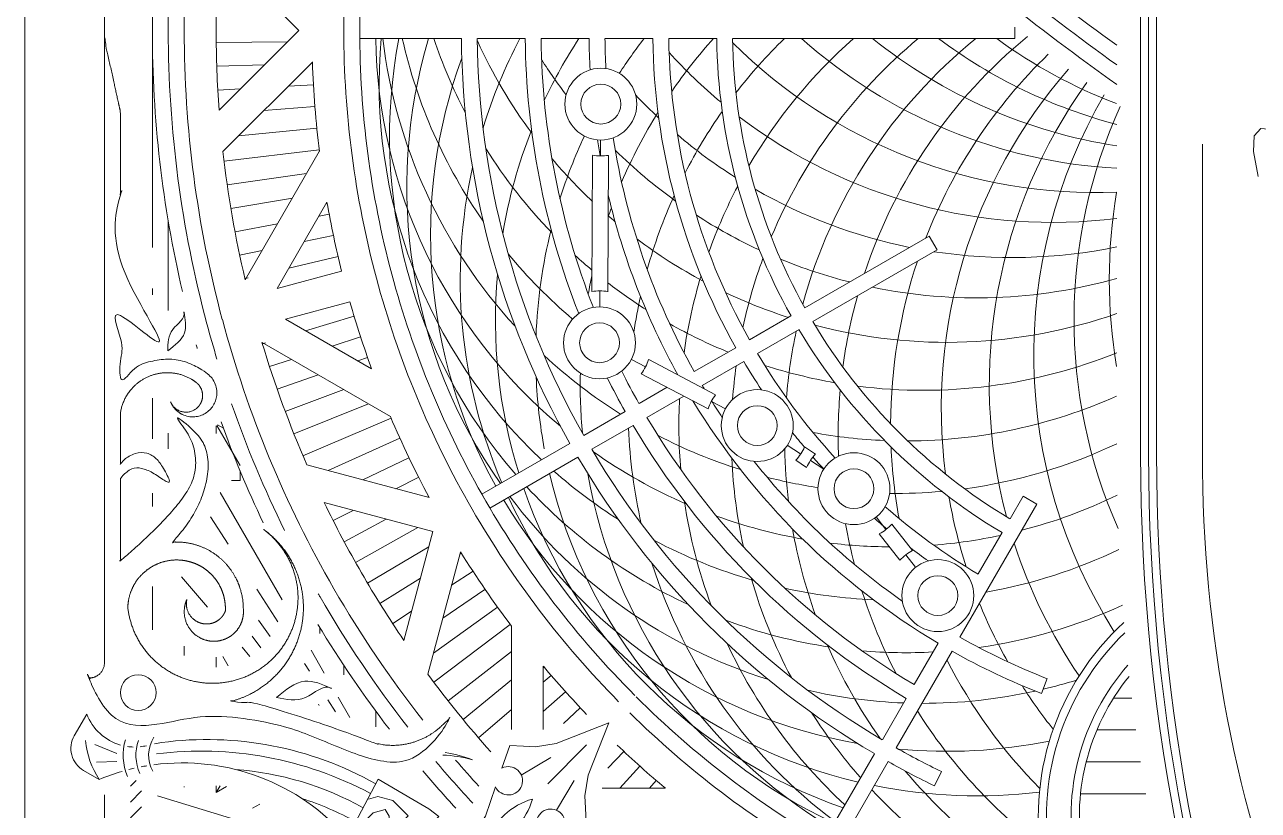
# Model space of a CAD drawing. Header units: inches. Extents: x -6.2 to 19.1, y -0.3 to 14.3.
# Drawn here: x 15.971 to 17.486, y 8.449 to 9.415 of the extents above; entities that cross this region are included whole.
import ezdxf

# ---------------------------------------------------------------- set-up
doc = ezdxf.new("R2010")
doc.units = ezdxf.units.IN
doc.header["$MEASUREMENT"] = 0
doc.layers.add('NOPLOT', color=40, linetype='Continuous', lineweight=5)

# ---------------------------------------------------------------- blocks, each defined once
blk = doc.blocks.new('BG')
at = {"layer": 'NOPLOT'}
for p, q in [((-3.1484, 0.3403), (-3.1484, -1.2589)), ((-3.1015, -1.4626), (-3.1015, 0)), ((-2.9582, -1.25), (-3.0361, -1.1721)), ((-2.9582, -1.25), (-3.0361, -1.3279)), ((-3.0389, -1.2617), (-2.9691, -1.2609)), ((-3.0384, -1.285), (-2.9917, -1.2835)), ((-2.9448, -1.2808), (-3.0324, -1.3684)), ((-2.946, -1.2819), (-2.9447, -1.2819)), ((-2.9685, -1.3045), (-2.9436, -1.3031)), ((-3.0374, -1.3083), (-3.0153, -1.3071)), ((-2.9922, -1.3282), (-2.9424, -1.3244)), ((-3.0172, -1.3532), (-2.9405, -1.3456)), ((-3.0313, -1.378), (-2.9382, -1.3667)), ((-3.0106, -1.4942), (-2.938, -1.3685)), ((-3.0282, -1.4012), (-2.9504, -1.39)), ((-3.0246, -1.4242), (-2.9643, -1.4142)), ((-2.9793, -1.5025), (-2.9306, -1.4182)), ((-2.9303, -1.4193), (-2.9313, -1.4195)), ((-3.0859, -1.5242), (-3.0859, -1.4368)), ((-2.9383, -1.4317), (-2.9284, -1.4298)), ((-3.0205, -1.4472), (-2.9788, -1.4393)), ((-2.9528, -1.4567), (-2.9243, -1.4506)), ((-3.016, -1.4701), (-2.9939, -1.4654)), ((-2.9678, -1.4827), (-2.9196, -1.4714)), ((-2.9162, -1.4856), (-2.9793, -1.5025)), ((-3.0109, -1.4928), (-3.0078, -1.4921)), ((-3.1015, -1.5089), (-3.1015, -1.5025)), ((-2.9081, -1.5158), (-2.9712, -1.5327)), ((-2.9712, -1.5327), (-2.8868, -1.5814)), ((-2.9514, -1.5441), (-2.904, -1.5298)), ((-2.9941, -1.5555), (-2.8684, -1.6281)), ((-2.9937, -1.5569), (-2.9906, -1.556)), ((-2.9253, -1.5591), (-2.8976, -1.5501)), ((-2.9003, -1.5736), (-2.8908, -1.5703)), ((-2.9867, -1.5792), (-2.9653, -1.5722)), ((-2.8872, -1.5803), (-2.8882, -1.5806)), ((-2.9793, -1.6013), (-2.9392, -1.5872)), ((-2.9713, -1.6232), (-2.9141, -1.6017)), ((-3.1015, -1.6498), (-3.1015, -1.6102)), ((-2.9629, -1.6449), (-2.8899, -1.6157)), ((-2.954, -1.6665), (-2.8677, -1.6298)), ((-3.039, -1.6373), (-3.039, -1.6447)), ((-3.0156, -1.676), (-3.0383, -1.6367)), ((-3.0319, -1.6395), (-3.0377, -1.6362)), ((-3.0859, -1.6597), (-3.0859, -1.6444)), ((-2.9294, -1.681), (-2.8592, -1.6492)), ((-2.8304, -1.7075), (-2.9501, -1.6754)), ((-2.8953, -1.6901), (-2.8502, -1.6685)), ((-3.024, -1.6908), (-3.0156, -1.6908)), ((-3.0156, -1.6812), (-3.0156, -1.6908)), ((-2.8629, -1.6988), (-2.8406, -1.6875)), ((-3.1015, -1.7163), (-3.1015, -1.703)), ((-2.8267, -1.7408), (-2.9332, -1.7123)), ((-2.832, -1.7071), (-2.831, -1.7065)), ((-2.9244, -1.73), (-2.9047, -1.72)), ((-2.9137, -1.7507), (-2.8724, -1.7286)), ((-2.9024, -1.7711), (-2.8416, -1.7369)), ((-2.8267, -1.7408), (-2.8552, -1.8473)), ((-2.8908, -1.7913), (-2.8307, -1.7557)), ((-2.7997, -1.7608), (-2.8317, -1.8805)), ((-2.8001, -1.7624), (-2.7991, -1.7617)), ((-2.8787, -1.8113), (-2.8389, -1.7865)), ((-2.8084, -1.7932), (-2.7874, -1.7796)), ((-3.1015, -1.8371), (-3.1015, -1.7947)), ((-2.817, -1.8256), (-2.7758, -1.7974)), ((-2.8661, -1.8309), (-2.8476, -1.8188)), ((-2.8262, -1.8597), (-2.7636, -1.8148)), ((-2.9374, -1.8406), (-2.9374, -1.835)), ((-2.8259, -1.8882), (-2.751, -1.8319)), ((-2.7499, -1.9347), (-2.7499, -1.8334)), ((-3.0703, -1.862), (-3.0703, -1.853)), ((-2.8117, -1.9067), (-2.7499, -1.8581)), ((-3.039, -1.8736), (-3.039, -1.8638)), ((-3.0274, -1.8721), (-3.0326, -1.863)), ((-2.914, -1.8812), (-2.914, -1.8719)), ((-2.7187, -1.9345), (-2.7187, -1.8726)), ((-2.7179, -1.8736), (-2.7187, -1.8742)), ((-2.7187, -1.8882), (-2.711, -1.8817)), ((-2.7971, -1.9249), (-2.7499, -1.8861)), ((-2.7187, -1.9171), (-2.697, -1.8976)), ((-2.8828, -1.932), (-2.8828, -1.9166)), ((-2.7821, -1.9428), (-2.7499, -1.9151)), ((-2.699, -1.9288), (-2.6826, -1.9133)), ((-2.6553, -1.9725), (-2.6398, -1.9561)), ((-2.6436, -1.9921), (-2.6241, -1.9704)), ((-3.0703, -1.9912), (-3.0703, -1.9905)), ((-3.0352, -1.9897), (-3.039, -1.9963)), ((-3.039, -1.9963), (-3.039, -1.9898)), ((-3.029, -1.9905), (-3.039, -1.9963)), ((-2.661, -1.9921), (-2.5992, -1.9921)), ((-2.6147, -1.9921), (-2.6082, -1.9845)), ((-2.6001, -1.9914), (-2.6007, -1.9921)), ((-3.0035, -2.0118), (-2.9964, -2.0078))]:
    blk.add_line(p, q, dxfattribs=at)
at = {"layer": 'NOPLOT', "linetype": 'Continuous'}
for p, q in [((-2.1601, -1.9038), (-2.1424, -1.9038)), ((-2.1765, -1.935), (-2.1383, -1.935)), ((-2.187, -1.9663), (-2.1337, -1.9663)), ((-2.1926, -1.9975), (-2.1285, -1.9975))]:
    blk.add_line(p, q, dxfattribs=at)
at = {"layer": 'NOPLOT'}
for centre, radius, start, end in [((-1.9765, -1.25), 1.125, 165, 180), ((-1.9765, -1.25), 1.1094, 165, 180), ((-1.9765, -1.25), 1.0938, 165, 180), ((-1.9765, -1.25), 0.9375, 165, 180), ((-1.9765, -1.25), 0.9219, 165, 180), ((-1.9765, -1.25), 1.0625, 175.7931, 180), ((-1.9765, -1.25), 1.125, 180, 193.1267), ((-1.9765, -1.25), 1.1094, 180, 195), ((-1.9765, -1.25), 1.0938, 180, 195), ((-1.9765, -1.25), 1.0625, 180, 184.2069), ((-1.9765, -1.25), 0.9375, 180, 195), ((-1.9765, -1.25), 0.9219, 180, 195), ((-1.9242, -1.6472), 0.5057, 129.3156, 161.6364), ((-2.3771, -1.25), 0.5057, 180.8853, 230.0482), ((-2.3737, -1.3023), 0.5057, 174.9539, 226.7217), ((-2.3737, -1.1977), 0.5057, 186.8262, 222.5482), ((-2.3635, -1.3537), 0.5057, 169.0709, 220.9291), ((-2.3635, -1.1463), 0.5057, 192.7381, 215.0482), ((-2.3466, -1.4033), 0.5057, 163.2783, 215.0461), ((-2.3466, -1.0967), 0.5057, 198.5797, 207.5482), ((-2.3234, -1.0497), 0.5057, 204.598, 216.5442), ((-2.2943, -1.4939), 0.5057, 152.1713, 162.902), ((-2.2598, -1.5333), 0.5057, 146.993, 154.8787), ((-2.2204, -1.5678), 0.5057, 142.1883, 146.9391), ((-2.1768, -1.5969), 0.5057, 137.8834, 145.3725), ((-2.1768, -0.9031), 0.5057, 225.195, 272.2294), ((-2.1298, -1.6201), 0.5057, 134.2358, 142.305), ((-2.0802, -1.6369), 0.5057, 131.4282, 149.805), ((-2.0288, -1.6472), 0.5057, 129.6459, 157.305), ((-2.1298, -0.8799), 0.5057, 228.3636, 266.9021), ((-1.9765, -1.6506), 0.5057, 129.0333, 164.805), ((-2.0802, -0.8631), 0.5057, 231.3235, 261.2472), ((-2.0288, -0.8528), 0.5057, 233.2164, 255.297), ((-1.9765, -0.8494), 0.5057, 233.87, 249.0306), ((-2.3234, -1.4503), 0.5057, 159.9518, 209.1147), ((-2.2943, -1.0061), 0.5057, 212.6213, 217.3569), ((-2.2204, -0.9322), 0.5057, 222.1275, 230.1242), ((-1.8728, -1.6369), 0.5057, 133.9988, 158.6766), ((-1.9765, -1.25), 0.9687, 181.8197, 187.0275), ((-1.8232, -1.6201), 0.5057, 138.9251, 187.305), ((-1.7762, -1.5969), 0.5057, 144.1916, 194.805), ((-2.2598, -0.9667), 0.5057, 223.2026, 226.8514), ((-1.7326, -1.5678), 0.5057, 149.7551, 212.4078), ((-1.6932, -1.5333), 0.5057, 155.5812, 203.8302), ((-2.1768, -1.5969), 0.5057, 148.1486, 156.8941), ((-2.1298, -1.6201), 0.5057, 144.8758, 152.8725), ((-2.2204, -0.9322), 0.5057, 232.695, 277.1845), ((-2.2598, -1.5333), 0.5057, 158.4558, 170.402), ((-2.2598, -0.9667), 0.5057, 229.6275, 237.6242), ((-2.2204, -1.5678), 0.5057, 154.9081, 162.3787), ((-1.9765, -1.25), 1.0625, 186.3972, 193.289), ((-2.3466, -1.0967), 0.5057, 212.098, 224.0442), ((-2.3234, -1.0497), 0.5057, 220.1213, 226.6371), ((-2.2943, -1.0061), 0.5057, 225.6059, 234.3514), ((-2.2943, -1.4939), 0.5057, 167.4518, 203.1739), ((-2.1298, -1.6201), 0.5057, 155.6486, 164.3941), ((-2.0802, -1.6369), 0.5057, 152.3758, 160.3725), ((-2.2598, -0.9667), 0.5057, 240.195, 258.5718), ((-1.6587, -1.4939), 0.5057, 170.3104, 189.6896), ((-1.9765, -1.25), 0.9687, 189.9961, 194.0758), ((-2.1768, -1.5969), 0.5057, 159.9754, 161.0597), ((-2.3234, -1.0497), 0.5057, 229.0147, 230.0246), ((-2.2943, -1.0061), 0.5057, 237.1275, 245.1242), ((-2.2204, -1.5678), 0.5057, 165.9558, 177.902), ((-2.3234, -1.0497), 0.5057, 233.1059, 241.8514), ((-2.3635, -1.1463), 0.5057, 219.598, 229.7999), ((-2.3466, -1.0967), 0.5057, 227.6213, 230.0963), ((-2.0288, -1.6472), 0.5057, 159.8758, 167.8725), ((-2.2598, -0.9667), 0.5057, 261.3234, 281.7111), ((-2.2943, -1.0061), 0.5057, 247.695, 255.7642), ((-1.8728, -1.6369), 0.5057, 161.4282, 179.805), ((-1.9765, -1.25), 0.9375, 195, 210), ((-1.9765, -1.25), 0.9219, 195, 210), ((-2.2598, -1.5333), 0.5057, 174.9518, 197.2619), ((-2.1768, -1.5969), 0.5057, 167.7865, 169.8787), ((-2.3466, -1.0967), 0.5057, 232.3576, 237.5246), ((-2.0802, -1.6369), 0.5057, 163.1486, 171.8941), ((-2.2943, -1.0061), 0.5057, 258.3636, 285.7418), ((-2.3234, -1.0497), 0.5057, 244.6275, 252.1166), ((-1.9242, -1.6472), 0.5057, 164.2358, 172.305), ((-1.9765, -1.25), 0.9687, 195.9242, 200.0039), ((-2.1298, -1.6201), 0.5057, 167.4754, 171.5262), ((-1.9765, -1.25), 1.0937, 195, 210), ((-2.3234, -1.0497), 0.5057, 255.195, 289.2006), ((-1.9765, -1.25), 1.1094, 195, 196.8623), ((-2.3466, -1.0967), 0.5057, 240.6059, 247.8117), ((-1.9765, -1.6506), 0.5057, 167.8834, 175.3725), ((-1.9765, -1.25), 1.125, 195.8851, 196.0781), ((-1.9765, -1.25), 1.0625, 196.711, 203.6028), ((-2.3737, -1.1977), 0.5057, 227.098, 237.8287), ((-2.3466, -1.0967), 0.5057, 262.695, 292.0064), ((-2.0288, -1.6472), 0.5057, 172.1883, 175.9363), ((-2.3466, -1.0967), 0.5057, 252.1275, 260.1242), ((-2.2204, -1.5678), 0.5057, 182.4518, 190.4838), ((-2.1768, -1.5969), 0.5057, 178.7186, 185.402), ((-1.9242, -1.6472), 0.5057, 174.8758, 182.2413), ((-1.9765, -1.25), 1.1094, 199.2448, 206.1878), ((-2.0802, -1.6369), 0.5057, 176.993, 184.8787), ((-2.3635, -1.1463), 0.5057, 270.195, 294.0806), ((-1.9765, -1.25), 0.9687, 202.9725, 208.1803), ((-1.9765, -1.25), 1.125, 199.9122, 205.3727), ((-2.1298, -1.6201), 0.5057, 182.1713, 192.902), ((-2.3737, -1.1977), 0.5057, 242.6213, 252.5246), ((-2.3635, -1.1463), 0.5057, 259.6275, 267.6242), ((-2.3737, -1.1977), 0.5057, 277.695, 295.3558), ((-2.3771, -1.25), 0.5057, 234.598, 246.5442), ((-1.9765, -1.6506), 0.5057, 181.0035, 186.8941), ((-1.8728, -1.6369), 0.5057, 182.3758, 190.3725), ((-2.0288, -1.6472), 0.5057, 182.4754, 192.3787), ((-2.2204, -1.5678), 0.5057, 193.2783, 245.0461), ((-2.3737, -1.3023), 0.5057, 228.5797, 237.5482), ((-2.1768, -1.5969), 0.5057, 189.9518, 239.1147), ((-2.3737, -1.1977), 0.5057, 255.6059, 261.3593), ((-2.2598, -1.5333), 0.5057, 199.0709, 250.9291), ((-2.3635, -1.3537), 0.5057, 222.7381, 245.0482), ((-2.3737, -1.1977), 0.5057, 269.3234, 275.1242), ((-1.9765, -1.25), 1.0625, 205.7931, 210), ((-1.9765, -1.25), 0.9219, 210, 224.9411), ((-2.3234, -1.4503), 0.5057, 210.8853, 260.0482), ((-2.2943, -1.4939), 0.5057, 204.9539, 256.7217), ((-2.3466, -1.4033), 0.5057, 216.8261, 252.5482), ((-2.0802, -1.6369), 0.5057, 188.4558, 200.402), ((-1.8232, -1.6201), 0.5057, 189.8758, 197.8725), ((-2.3771, -1.25), 0.5057, 284.5508, 295.8377), ((-1.9765, -1.25), 0.9375, 210, 224.5277), ((-2.3771, -1.25), 0.5057, 250.1213, 260.0246), ((-1.9765, -1.6506), 0.5057, 189.9754, 199.8787), ((-1.9242, -1.6472), 0.5057, 189.7701, 194.3941), ((-2.3737, -1.3023), 0.5057, 242.098, 254.0442), ((-2.3771, -1.25), 0.5057, 274.6275, 282.1166), ((-1.9765, -1.25), 0.9687, 211.8197, 217.0275), ((-2.3771, -1.25), 0.5057, 263.1059, 269.6954), ((-2.3737, -1.3023), 0.5057, 280.0884, 295.6346), ((-1.7762, -1.5969), 0.5057, 197.8834, 214.3083), ((-2.1298, -1.6201), 0.5057, 197.4518, 233.1738), ((-1.9765, -1.25), 1.0625, 210, 214.2069), ((-2.0288, -1.6472), 0.5057, 195.9558, 207.902), ((-1.9765, -1.25), 1.0937, 210, 218.1518), ((-2.3737, -1.3023), 0.5057, 257.6213, 267.5246), ((-1.9242, -1.6472), 0.5057, 197.4754, 207.3787), ((-1.9765, -1.25), 1.1094, 209.8241, 210), ((-1.9765, -1.25), 1.1094, 210, 217.9549), ((-1.8232, -1.6201), 0.5057, 202.1883, 209.3941), ((-2.3635, -1.3537), 0.5057, 278.1059, 294.7782), ((-1.9765, -1.25), 1.125, 211.1418, 217.4739), ((-2.3635, -1.3537), 0.5057, 249.598, 261.5442), ((-1.9765, -2.0198), 0.2574, 132.4183, 250.3237), ((-1.9765, -2.0198), 0.2494, 133.8458, 248.8963), ((-2.0802, -1.6369), 0.5057, 204.9518, 227.2619), ((-1.9765, -1.6506), 0.5057, 203.4558, 215.402), ((-2.3635, -1.3537), 0.5057, 265.1213, 273.007), ((-1.8728, -1.6369), 0.5057, 206.993, 224.6627), ((-1.9765, -2.0198), 0.2253, 138.859, 243.8831), ((-1.9765, -1.25), 1.0625, 216.3972, 221.6745), ((-1.9765, -1.25), 0.9687, 219.9961, 223.7446), ((-1.9765, -2.0198), 0.2172, 140.8423, 241.8997), ((-2.3466, -1.4033), 0.5057, 257.098, 267.8287), ((-1.8232, -1.6201), 0.5057, 212.4754, 218.4263), ((-2.3466, -1.4033), 0.5057, 283.4262, 287.2672), ((-1.9765, -1.25), 0.9219, 225.0589, 240), ((-2.3466, -1.4033), 0.5057, 269.8499, 282.5246), ((-1.9765, -1.25), 0.9375, 225.4723, 240), ((-2.0288, -1.6472), 0.5057, 212.4518, 221.4203), ((-1.9242, -1.6472), 0.5057, 212.1713, 232.4496), ((-1.9765, -1.25), 0.9687, 226.2554, 230.0039), ((-2.3234, -1.4503), 0.5057, 264.598, 281.4452), ((-1.9765, -1.25), 1.1094, 220.1987, 223.0184), ((-1.9765, -1.25), 1.0937, 220.7901, 222.5851), ((-1.9765, -1.25), 1.125, 220.1208, 222.613), ((-1.9765, -1.6506), 0.5057, 219.9518, 240.7327), ((-2.2943, -1.4939), 0.5057, 258.5797, 276.9863), ((-2.0288, -1.6472), 0.5057, 223.2783, 248.423)]:
    blk.add_arc(centre, radius, start, end, dxfattribs=at)
blk = doc.blocks.new('CornerPrint')
at = {"layer": 'NOPLOT'}
for p, q in [((1.1465, 2.0213), (1.1355, 2.0103)), ((0.7119, 1.9847), (0.7293, 2.0137)), ((1.1465, 2.0057), (1.1355, 1.9947)), ((0.6997, 1.9497), (0.7377, 1.9877)), ((1.1465, 1.9901), (1.141, 1.9846)), ((0.7347, 1.9619), (0.7637, 1.9793)), ((1.1797, 1.9666), (1.1599, 1.966)), ((1.1812, 1.9493), (1.1599, 1.958)), ((0.9531, 1.9055), (0.9456, 1.9173)), ((0.9624, 1.9099), (0.9616, 1.911)), ((0.9759, 1.87), (0.9712, 1.8774)), ((1.0273, 1.8433), (1.0186, 1.8545)), ((1.0209, 1.8274), (1.0095, 1.8435)), ((1.0226, 1.7972), (1.0022, 1.829)), ((1.0682, 1.7262), (1.0509, 1.7531))]:
    blk.add_line(p, q, dxfattribs=at)
blk.add_lwpolyline([(0.8486, 2.0236), (0.9175, 2.071), (0.9397, 2.0515), (0.904, 1.9834), (0.8699, 2.0031), (0.8542, 2.0124), (0.8445, 2.0198)], close=True, dxfattribs=at)
for points in [[(0.8073, 2.0329), (0.7989, 2.0194), (0.789, 1.9908, 2.44793), (0.7826, 1.9724), (0.775, 1.9503), (0.7616, 1.9508), (0.7497, 1.9515), (0.7294, 1.9483), (0.678, 1.928), (0.6983, 1.9794), (0.7015, 1.9997), (0.7008, 2.0116), (0.7003, 2.025), (0.7224, 2.0326, 2.44793), (0.7408, 2.039), (0.7694, 2.0489), (0.7829, 2.0573)], [(1.1199, 2.055), (1.0354, 2.0645, -0.052881), (1.0208, 2.0301), (1.1199, 1.9995)], [(0.7908, 2.0528), (0.7682, 2.0301, 0.119461), (0.7527, 2.0027, 0.119461), (0.7801, 2.0182), (0.8028, 2.0408)], [(0.9063, 1.9878, 0.16287), (1.116, 1.9474, 0.017649), (1.1229, 1.9486)], [(1.1906, 1.9455, 0.121704), (1.177, 1.9835), (1.1923, 1.9747, -0.414214), (1.2014, 1.9407), (1.1892, 1.9195, 0.236219), (1.1561, 1.9499)], [(0.8381, 1.9571, -0.042733), (0.8115, 1.9642, 0.053474), (0.8405, 1.9596)]]:
    blk.add_lwpolyline(points, format="xyb", dxfattribs=at)
for points in [[(1.1719, 1.9987), (1.1719, 2.0491), (1.1622, 2.0502)], [(0.9133, 2.0027), (0.9042, 2.0003), (0.8894, 2.0043), (0.8745, 2.0192), (0.8819, 2.0267), (0.9033, 2.039), (0.9069, 2.039), (0.9173, 2.0286), (0.9146, 2.022), (0.9088, 2.0162), (0.8969, 2.013), (0.8932, 2.0194), (0.8932, 2.023)], [(0.9315, 1.9229), (0.943, 1.903)], [(0.9567, 1.8793), (0.9696, 1.8568)], [(1.0371, 1.8541), (1.0294, 1.8631)], [(1.0966, 1.785), (1.0709, 1.8149)], [(0.998, 1.8076), (1.0587, 1.7026)]]:
    blk.add_lwpolyline(points, dxfattribs=at)
blk.add_circle((1.1388, 1.8985), 0.0175, dxfattribs=at)
for centre, radius, start, end in [((1.0955, 2.1805), 0.2132, 220.8389, 277.5633), ((1.0666, 2.2781), 0.2896, 240.911, 252.3494), ((1.0666, 2.2781), 0.3052, 240.9848, 265.6945), ((1.0774, 2.3086), 0.3528, 241.9211, 277.0957), ((1.0955, 2.1805), 0.2132, 286.1202, 292.4706), ((1.0974, 1.9597), 0.0313, 326.1204, 30.4776), ((1.0955, 2.1805), 0.2132, 279.419, 280.9455), ((1.0974, 1.9597), 0.0437, 340.9201, 24.4329), ((1.0955, 2.1805), 0.2132, 282.7772, 284.2938), ((1.0974, 1.9597), 0.0561, 344.4002, 21.9568), ((1.1423, 1.9016), 0.0502, 96.2569, 103.272), ((1.1423, 1.9016), 0.0502, 81.8272, 88.2885)]:
    blk.add_arc(centre, radius, start, end, dxfattribs=at)
blk.add_rational_spline([(1.149, 1.8154), (1.1487, 1.7977), (1.1395, 1.7827), (1.1239, 1.7743), (1.1084, 1.7659), (1.0908, 1.7665), (1.0758, 1.7758), (1.0609, 1.7852), (1.0527, 1.8008), (1.0535, 1.8185), (1.0573, 1.8286), (1.0669, 1.8335), (1.0773, 1.8305), (1.0879, 1.8275), (1.0936, 1.8181), (1.0912, 1.8073), (1.0964, 1.8188), (1.094, 1.8312), (1.085, 1.84), (1.0759, 1.8488), (1.0635, 1.8508), (1.0522, 1.8453), (1.0408, 1.8399), (1.0347, 1.8289), (1.0359, 1.8163), (1.0359, 1.798), (1.0432, 1.7813), (1.0565, 1.7687), (1.0698, 1.7562), (1.087, 1.75), (1.1053, 1.7511), (1.1037, 1.7495), (1.0906, 1.7346), (1.0716, 1.7054), (1.0669, 1.6538), (1.0908, 1.6363), (1.102, 1.6281), (1.0949, 1.6375), (1.0819, 1.655), (1.0818, 1.6888), (1.1078, 1.7265), (1.1338, 1.7496), (1.1524, 1.7662), (1.1537, 1.7673), (1.155, 1.7685), (1.1562, 1.7696), (1.1562, 1.7426), (1.1562, 1.7155), (1.1562, 1.6885), (1.1527, 1.6843), (1.139, 1.6715), (1.1201, 1.6855), (1.1063, 1.6958), (1.1127, 1.6806), (1.1222, 1.6585), (1.1489, 1.6657), (1.1547, 1.6726), (1.1562, 1.6751), (1.1562, 1.658), (1.1562, 1.641), (1.1562, 1.6239), (1.1534, 1.6074), (1.1429, 1.5944), (1.1273, 1.5883), (1.1118, 1.5822), (1.0952, 1.5846), (1.082, 1.5947), (1.0764, 1.5991), (1.0744, 1.6059), (1.0766, 1.6126), (1.0788, 1.6193), (1.0845, 1.6236), (1.0916, 1.6238), (1.0987, 1.624), (1.1046, 1.6201), (1.1072, 1.6135), (1.1032, 1.6235), (1.0941, 1.6292), (1.0834, 1.6283), (1.0727, 1.6274), (1.0646, 1.6203), (1.0623, 1.6098), (1.06, 1.5993), (1.0645, 1.5895), (1.0739, 1.5843), (1.1008, 1.5636), (1.1345, 1.5673), (1.1562, 1.5934), (1.1562, 1.5673), (1.1562, 1.5412), (1.1562, 1.5151), (1.1551, 1.523), (1.1458, 1.5405), (1.1239, 1.5573), (1.1326, 1.5688), (1.1352, 1.5722), (1.1273, 1.5667), (1.1078, 1.5533), (1.1368, 1.5294), (1.1448, 1.5), (1.1346, 1.4839), (1.1287, 1.4744), (1.1414, 1.4844), (1.1542, 1.4945), (1.1562, 1.5071), (1.1562, 1.427), (1.1562, 1.3469), (1.1562, 1.3299), (1.1615, 1.3061), (1.1667, 1.2823), (1.1719, 1.2585), (1.1719, 1.4371), (1.1719, 1.6471), (1.1719, 1.8699), (1.1721, 1.874), (1.1738, 1.8776), (1.1768, 1.8803), (1.1798, 1.883), (1.1836, 1.8844), (1.1877, 1.8841), (1.1704, 1.9141), (1.1645, 1.9228), (1.1416, 1.9355), (1.0781, 1.9161), (0.9865, 1.9267), (0.9161, 1.9667), (0.8677, 1.9669), (0.8441, 1.9444), (0.8343, 1.9241), (0.8368, 1.9264), (0.8392, 1.9287), (0.8416, 1.931), (0.8603, 1.9486), (0.8852, 1.9546), (0.9097, 1.9472), (0.9408, 1.938), (0.9735, 1.9201), (1.0225, 1.9096), (1.0351, 1.9078), (1.0478, 1.907), (1.0113, 1.8974), (0.9856, 1.8698), (0.9787, 1.8327), (0.9717, 1.7956), (0.9857, 1.7606), (1.0163, 1.7385), (0.9843, 1.7621), (0.9735, 1.8004), (0.9885, 1.8372), (1.0034, 1.8741), (1.0379, 1.894), (1.0773, 1.8886), (1.1167, 1.8833), (1.1445, 1.8548), (1.149, 1.8153)], [1, 0.909313181824, 0.909313181824, 1, 0.909313181824, 0.909313181824, 1, 0.909313181824, 0.909313181824, 0.992017234516, 0.818537526138, 0.821198447966, 1, 0.818497328116, 0.818497328116, 1, 0.879434696193, 0.879434696193, 1, 0.879434696193, 0.879434696193, 1, 0.879434696193, 0.879434696193, 1, 0.945253353823, 0.945253353823, 1, 0.945253353823, 0.945253353823, 1, 1, 1, 1, 1, 1, 1, 1, 1, 1, 1, 1, 1, 1, 1, 1, 1, 1, 1, 1, 1, 1, 1, 1, 1, 1, 1, 1, 1, 1, 1, 0.913958504111, 0.913958504111, 1, 0.913958504111, 0.913958504111, 1, 0.879434696193, 0.879434696193, 1, 0.879434696193, 0.879434696193, 1, 0.879434696193, 0.879434696193, 1, 0.868949919426, 0.868949919426, 1, 0.868949919426, 0.868949919426, 1, 0.868949919426, 0.868949919426, 1, 0.814230653861, 0.814230653861, 1, 1, 1, 1, 1, 1, 1, 1, 1, 1, 1, 1, 1, 1, 1, 1, 1, 1, 1, 1, 1, 1, 1, 1, 1, 1, 1, 0.949253021674, 0.949253021674, 1, 0.949253021674, 0.949253021674, 1, 1, 1, 1, 1, 1, 1, 1, 1, 1, 1, 1, 1, 0.910698977885, 0.910698977885, 1, 1, 1, 1, 1, 1, 0.896349465218, 0.896349465218, 1, 0.896349465218, 0.896349465218, 1, 0.859814778049, 0.859814778049, 1, 0.859814778049, 0.859814778049, 1, 0.859814778049, 0.859814778049, 1], degree=3, knots=[0, 0, 0, 0, 1.055391, 1.055391, 1.055391, 2.110782, 2.110782, 2.110782, 3.166173, 3.166173, 3.166173, 4.655212, 4.655212, 4.655212, 6.166745, 6.166745, 6.166745, 7.388475, 7.388475, 7.388475, 8.610206, 8.610206, 8.610206, 9.831936, 9.831936, 9.831936, 10.648119, 10.648119, 10.648119, 11.464301, 11.464301, 11.464301, 11.472364, 11.534871, 11.58736, 11.633568, 11.633568, 11.633568, 11.674443, 11.709342, 11.744307, 11.83267, 11.83267, 11.83267, 11.838806, 11.838806, 11.838806, 12.838806, 12.838806, 12.838806, 12.857095, 12.906702, 12.906702, 12.906702, 12.955387, 12.977698, 12.988435, 12.988435, 12.988435, 13.988435, 13.988435, 13.988435, 15.015813, 15.015813, 15.015813, 16.04319, 16.04319, 16.04319, 17.264921, 17.264921, 17.264921, 18.486651, 18.486651, 18.486651, 19.708382, 19.708382, 19.708382, 20.983924, 20.983924, 20.983924, 22.259466, 22.259466, 22.259466, 23.535008, 23.535008, 23.535008, 25.065113, 25.065113, 25.065113, 26.065113, 26.065113, 26.065113, 26.0947, 26.127417, 26.141154, 26.141154, 26.141154, 26.169665, 26.210979, 26.23711, 26.274549, 26.274549, 26.274549, 26.325057, 26.325057, 26.325057, 27.325057, 27.325057, 27.325057, 28.325057, 28.325057, 28.325057, 29.259979, 29.259979, 29.259979, 30.045377, 30.045377, 30.045377, 30.830775, 30.830775, 30.830775, 30.839813, 30.862367, 30.90285, 31.029498, 31.128452, 31.143169, 31.201021, 31.201021, 31.201021, 32.201021, 32.201021, 32.201021, 33.248126, 33.248126, 33.248126, 33.353075, 33.353075, 33.388635, 33.388635, 33.388635, 34.518875, 34.518875, 34.518875, 35.649116, 35.649116, 35.649116, 36.969997, 36.969997, 36.969997, 38.290877, 38.290877, 38.290877, 39.611758, 39.611758, 39.611758, 39.611758], dxfattribs=at)
for points, knots in [([(0.9498, 1.8943), (0.9587, 1.8904), (0.978, 1.8819), (0.9944, 1.8958), (1.0033, 1.9032), (0.9938, 1.9053), (0.9753, 1.9093), (0.9574, 1.8898), (0.9495, 1.8944), (0.9494, 1.8945)], [0, 0, 0, 0, 0.0318371, 0.0693692, 0.0693692, 0.0693692, 0.1028747, 0.1344324, 0.1349451, 0.1349451, 0.1349451, 0.1349451]), ([(1.094, 1.5258), (1.0927, 1.533), (1.0899, 1.5487), (1.1029, 1.5583), (1.1099, 1.5636), (1.1098, 1.5562), (1.1095, 1.5419), (1.0921, 1.5321), (1.0941, 1.5256), (1.0941, 1.5255)], [0, 0, 0, 0, 0.0240341, 0.0523675, 0.0523675, 0.0523675, 0.0776612, 0.1014844, 0.1018714, 0.1018714, 0.1018714, 0.1018714])]:
    blk.add_open_spline(points, degree=3, knots=knots, dxfattribs=at)
blk = doc.blocks.new('MasterSword_Half')
at = {"layer": 'NOPLOT'}
for points in [[(0, -4.9262, 0.10221), (0.1572, -4.1653), (0.1572, -2.8682)], [(0, -4.8858, 0.0973), (0.1416, -4.1653), (0.1416, -2.8682)], [(0, -4.9063, 0.099793), (0.1494, -4.1653), (0.1494, -2.8682)]]:
    blk.add_lwpolyline(points, format="xyb", dxfattribs=at)
blk.add_arc((-1.2793, -4.1653), 1.376, 338.3875, 360, dxfattribs=at)
blk = doc.blocks.new('Constellation')
at = {"layer": 'NOPLOT'}
for p, q in [((-0.4494, 0.5327), (-0.4359, 0.5405)), ((-0.5779, 0.4595), (-0.5643, 0.4672)), ((-0.6064, 0.3913), (-0.607, 0.4069)), ((-0.6028, 0.3029), (-0.6035, 0.3185)), ((-0.6042, 0.2171), (-0.6033, 0.2327)), ((-0.6048, 0.2056), (-0.6057, 0.19)), ((-0.6207, 0.1223), (-0.6266, 0.1078)), ((-0.6336, 0.1113), (-0.6458, 0.0809)), ((-0.6191, 0.1055), (-0.6313, 0.0751)), ((-0.6383, 0.0785), (-0.6441, 0.0641))]:
    blk.add_line(p, q, dxfattribs=at)
for points in [[(-0.5687, 0.4737), (-0.4528, 0.5398)], [(-0.561, 0.4601), (-0.445, 0.5262)], [(-0.6112, 0.3176), (-0.6142, 0.3916)], [(-0.5956, 0.3182), (-0.5986, 0.3922)], [(-0.6127, 0.2055), (-0.612, 0.2181)], [(-0.5971, 0.2046), (-0.5964, 0.2172)]]:
    blk.add_lwpolyline(points, dxfattribs=at)
for centre, radius in [((-0.4053, 0.5579), 0.0352), ((-0.4053, 0.5579), 0.0195), ((-0.6084, 0.4421), 0.0352), ((-0.6084, 0.4421), 0.0195), ((-0.6014, 0.2678), 0.0352), ((-0.6014, 0.2678), 0.0195), ((-0.6076, 0.1549), 0.0352), ((-0.6076, 0.1549), 0.0195), ((-0.6572, 0.0314), 0.0352), ((-0.6572, 0.0314), 0.0195)]:
    blk.add_circle(centre, radius, dxfattribs=at)
for centre, start, end in [((-0.4053, 0.5579), 200.8421, 218.5415), ((-0.6084, 0.4421), 20.8421, 38.5415), ((-0.6084, 0.4421), 263.4608, 281.1602), ((-0.6014, 0.2678), 83.4608, 101.1602), ((-0.6014, 0.2678), 257.9942, 275.6935), ((-0.6076, 0.1549), 77.9942, 95.6935), ((-0.6076, 0.1549), 239.2683, 256.9677), ((-0.6572, 0.0314), 59.2683, 76.9677)]:
    blk.add_arc(centre, 0.0508, start, end, dxfattribs=at)
blk = doc.blocks.new('Decoration')
at = {"layer": 'NOPLOT', "color": 1}
blk.add_line((-1.25, 2.4688), (-1.25, -2.4687), dxfattribs=at)
at = {"layer": 'NOPLOT'}
for p, q in [((-0.9219, -1.2422), (-0.9219, -1.2578)), ((-0.2803, -1.2467), (-0.2803, -1.2578)), ((-0.9219, -1.2578), (-0.8223, -1.2578)), ((-0.8067, -1.2578), (-0.7598, -1.2578)), ((-0.7442, -1.2578), (-0.6973, -1.2578)), ((-0.6817, -1.2578), (-0.6348, -1.2578)), ((-0.6192, -1.2578), (-0.5723, -1.2578)), ((-0.5567, -1.2578), (-0.2803, -1.2578)), ((-0.0967, -1.3614), (-0.0967, -1.6653)), ((-0.3642, -1.4513), (-0.486, -1.5216)), ((-0.3642, -1.4513), (-0.3564, -1.4648)), ((-0.3564, -1.4648), (-0.4782, -1.5351)), ((-0.4996, -1.5294), (-0.5402, -1.5528)), ((-0.4917, -1.5429), (-0.5323, -1.5664)), ((-0.5537, -1.5607), (-0.5943, -1.5841)), ((-0.5459, -1.5742), (-0.5865, -1.5976)), ((-0.6209, -1.5994), (-0.6484, -1.6153)), ((-0.6045, -1.608), (-0.6406, -1.6289)), ((-0.6619, -1.6232), (-0.7025, -1.6466)), ((-0.6541, -1.6367), (-0.6947, -1.6601)), ((-0.7161, -1.6544), (-0.8023, -1.7042)), ((-0.7083, -1.6679), (-0.7945, -1.7177)), ((-0.7945, -1.7177), (-0.8023, -1.7042)), ((-0.3341, -1.8443), (-0.2587, -1.7138)), ((-0.2851, -1.7282), (-0.2723, -1.706)), ((-0.2723, -1.706), (-0.2587, -1.7138)), ((-0.3164, -1.7823), (-0.2929, -1.7417)), ((-0.3966, -1.9525), (-0.3419, -1.8578)), ((-0.3789, -1.8906), (-0.3554, -1.85)), ((-0.2486, -1.8848), (-0.2543, -1.8994)), ((-0.4101, -1.9447), (-0.3867, -1.9041)), ((-0.4677, -2.0445), (-0.4179, -1.9583)), ((-0.4542, -2.0523), (-0.4044, -1.9661)), ((-0.359, -1.9899), (-0.3522, -1.9758))]:
    blk.add_line(p, q, dxfattribs=at)
blk.add_lwpolyline([(-0.1806, -0.8136), (-0.2244, -0.8136), (-0.4035, -1.1239, 0.030505), (-0.1806, -1.3027)], format="xyb", dxfattribs=at)
blk.add_lwpolyline([(-0.0107, -1.3485), (-0.0394, -1.346), (-0.0459, -1.353), (-0.0468, -1.3683), (-0.0421, -1.3929)], dxfattribs=at)
for centre, radius, start, end in [((1.1719, 0.6114), 2.3125, 227.5984, 234.2065), ((1.1719, 0.6114), 2.3281, 227.6829, 234.4833), ((0, -1.25), 0.8224, 180.5443, 209.4557), ((0, -1.25), 0.8068, 180.5549, 209.4451), ((0, -1.25), 0.7599, 180.5891, 201.4018), ((0, -1.25), 0.7443, 180.6015, 201.3746), ((0, -1.25), 0.6974, 180.6419, 183.1675), ((0, -1.25), 0.6818, 180.6566, 183.1353), ((0, -1.25), 0.6349, 180.7051, 209.2949), ((0, -1.25), 0.6193, 180.7229, 209.2771), ((0, -1.25), 0.5724, 180.7821, 209.2179), ((0, -1.25), 0.5568, 180.804, 209.196), ((0, -1.25), 0.6974, 188.8325, 190.1467), ((0, -1.25), 0.6818, 188.8647, 209.3434), ((0, -1.25), 0.6974, 193.3776, 208.9255), ((0, -1.25), 0.5724, 210.7821, 239.2179), ((0, -1.25), 0.5568, 210.804, 239.196), ((0, -1.25), 0.6193, 210.7229, 222.5425), ((0, -1.25), 0.6349, 210.7051, 213.6774), ((0, -1.25), 0.7599, 206.5982, 209.4109), ((0, -1.25), 0.7443, 206.6254, 209.3986), ((0, -1.25), 0.6818, 210.6566, 210.9742), ((0, -1.25), 0.6974, 211.3361, 239.3581), ((0, -1.25), 0.6818, 212.1464, 213.7586), ((0, -1.25), 0.7443, 210.6014, 239.3985), ((0, -1.25), 0.7599, 210.5891, 239.4109), ((0, -1.25), 0.6349, 218.3226, 219.9934), ((0, -1.25), 0.8068, 210.5549, 239.4451), ((0, -1.25), 0.8224, 210.5443, 239.4557), ((0, -1.25), 0.6818, 218.2414, 235.0465), ((0, -1.25), 0.6349, 221.137, 222.5816), ((0, -1.25), 0.6193, 228.8468, 239.2771), ((0, -1.25), 0.6349, 228.8078, 230.2524), ((0, -1.25), 0.6349, 232.9309, 234.9131), ((0, -1.25), 0.6818, 240.6566, 248.6118), ((0, -1.25), 0.6974, 240.6419, 248.6118), ((0, -1.25), 0.8068, 240.5548, 244.1188), ((0, -1.25), 0.8224, 240.5443, 244.1188)]:
    blk.add_arc(centre, radius, start, end, dxfattribs=at)
at = {"layer": 'NOPLOT', "xscale": -1}
blk.add_blockref('MasterSword_Half', (0, 2.5), dxfattribs=at)
at = {"layer": 'NOPLOT'}
blk.add_blockref('BG', (1.9765, 0), dxfattribs=at)
for name, p, rotation in [('CornerPrint', (0, 0), 180), ('Constellation', (0, -1.25), 59.99999999999997)]:
    blk.add_blockref(name, p, dxfattribs=dict(at, rotation=rotation))

msp = doc.modelspace()

# ---------------------------------------------------------------- block references
at = {"color": 0, "xscale": 1.254606451613385, "yscale": 1.254606451613385, "zscale": 1.254606451613385}
msp.add_blockref('Decoration', (17.5388, 10.976), dxfattribs=at)

doc.saveas('drawing.dxf')
